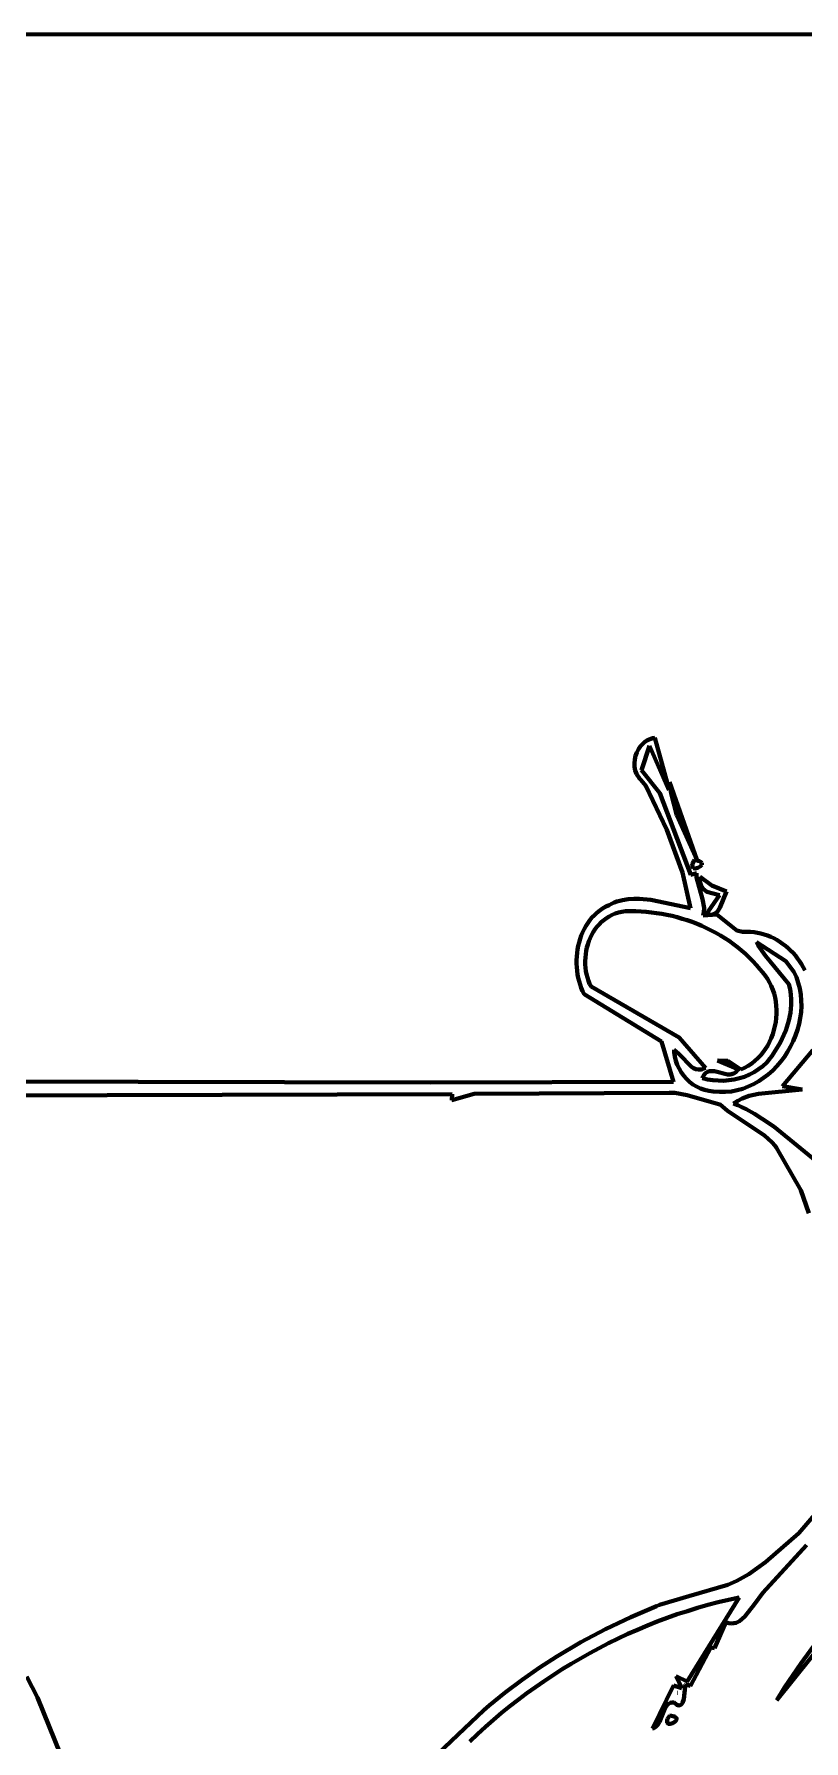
# Model space of a CAD drawing. Header units: millimetres. Extents: x 0 to 11.1, y 0 to 17.3.
# Drawn here: x 6.417 to 8.117, y 13.524 to 17.292 of the extents above; entities that cross this region are included whole.
import ezdxf

# ---------------------------------------------------------------- set-up
doc = ezdxf.new("R2010")
doc.units = ezdxf.units.MM
doc.layers.add('color#010101ff', color=7, linetype='CONTINUOUS', lineweight=100)
doc.layers.add('color#ffffffff', color=7, linetype='CONTINUOUS', lineweight=100)

msp = doc.modelspace()

# ---------------------------------------------------------------- linework, layer by layer
at = {"layer": 'color#010101ff'}
for p, q in [((7.7478, 15.7061), (7.7515, 15.7134)), ((7.7515, 15.7134), (7.7562, 15.72)), ((7.7562, 15.72), (7.7617, 15.726)), ((7.7758, 15.7209), (7.7583, 15.6667)), ((7.7617, 15.726), (7.7647, 15.7286)), ((7.7647, 15.7286), (7.768, 15.731)), ((7.768, 15.731), (7.7715, 15.733)), ((7.7715, 15.733), (7.7751, 15.7348)), ((7.7751, 15.7348), (7.779, 15.7363)), ((7.8187, 15.6225), (7.7758, 15.7209)), ((7.779, 15.7363), (7.783, 15.7375)), ((7.783, 15.7375), (7.7872, 15.7383)), ((7.7872, 15.7383), (7.8185, 15.6267)), ((7.7425, 15.6823), (7.7432, 15.6904)), ((7.7429, 15.6742), (7.7425, 15.6823)), ((7.7445, 15.6664), (7.7429, 15.6742)), ((7.7432, 15.6904), (7.745, 15.6984)), ((7.745, 15.6984), (7.7478, 15.7061)), ((7.7457, 15.6626), (7.7445, 15.6664)), ((7.7472, 15.6589), (7.7457, 15.6626)), ((7.7491, 15.6553), (7.7472, 15.6589)), ((7.7512, 15.652), (7.7491, 15.6553)), ((7.7537, 15.6488), (7.7512, 15.652)), ((7.7565, 15.6457), (7.7537, 15.6488)), ((7.7678, 15.6325), (7.7565, 15.6457)), ((7.7583, 15.6667), (7.7988, 15.616)), ((7.8203, 15.6407), (7.88, 15.4693)), ((7.8236, 15.6158), (7.8203, 15.6407)), ((7.8143, 15.5353), (7.7678, 15.6325)), ((7.7988, 15.616), (7.8667, 15.4358)), ((7.8185, 15.6267), (7.8187, 15.6225)), ((7.8359, 15.5669), (7.8236, 15.6158)), ((7.88, 15.4693), (7.8359, 15.5669)), ((7.8484, 15.4412), (7.8143, 15.5353)), ((7.87, 15.4566), (7.8706, 15.459)), ((7.87, 15.4546), (7.87, 15.4566)), ((7.8704, 15.4531), (7.87, 15.4546)), ((7.8712, 15.4519), (7.8704, 15.4531)), ((7.8706, 15.459), (7.8716, 15.4618)), ((7.8722, 15.451), (7.8712, 15.4519)), ((7.8716, 15.4618), (7.8732, 15.4651)), ((7.8736, 15.4504), (7.8722, 15.451)), ((7.8732, 15.4651), (7.8755, 15.4688)), ((7.8752, 15.4502), (7.8736, 15.4504)), ((7.8769, 15.4502), (7.8752, 15.4502)), ((7.8755, 15.4688), (7.8799, 15.468)), ((7.8825, 15.4515), (7.8769, 15.4502)), ((7.8799, 15.468), (7.8835, 15.4671)), ((7.8877, 15.4544), (7.8825, 15.4515)), ((7.8835, 15.4671), (7.8863, 15.4661)), ((7.8863, 15.4661), (7.8885, 15.4649)), ((7.8902, 15.4569), (7.8877, 15.4544)), ((7.8885, 15.4649), (7.8901, 15.4637)), ((7.8901, 15.4637), (7.891, 15.4624)), ((7.891, 15.4583), (7.8902, 15.4569)), ((7.891, 15.4624), (7.8915, 15.461)), ((7.8914, 15.4596), (7.891, 15.4583)), ((7.8915, 15.461), (7.8914, 15.4596)), ((7.8666, 15.362), (7.8484, 15.4412)), ((7.8667, 15.4358), (7.8792, 15.4399)), ((7.8792, 15.4399), (7.8792, 15.4298)), ((7.8792, 15.4298), (7.8928, 15.3824)), ((7.8871, 15.4256), (7.8875, 15.4313)), ((7.8877, 15.418), (7.8871, 15.4256)), ((7.8875, 15.4313), (7.9136, 15.4125)), ((7.8897, 15.4116), (7.8877, 15.418)), ((7.8941, 15.4047), (7.8897, 15.4116)), ((7.9136, 15.4125), (7.9459, 15.3991)), ((7.6864, 15.3693), (7.6922, 15.3722)), ((7.6922, 15.3722), (7.6981, 15.3748)), ((7.6981, 15.3748), (7.704, 15.377)), ((7.704, 15.377), (7.7101, 15.3788)), ((7.7101, 15.3788), (7.7161, 15.3803)), ((7.7161, 15.3803), (7.7284, 15.3823)), ((7.7284, 15.3823), (7.7409, 15.3833)), ((7.7409, 15.3833), (7.7535, 15.3832)), ((7.7535, 15.3832), (7.7789, 15.3806)), ((7.7789, 15.3806), (7.8666, 15.362)), ((7.8928, 15.3824), (7.8962, 15.3632)), ((7.9023, 15.3984), (7.8941, 15.4047)), ((7.9004, 15.348), (7.93, 15.3913)), ((7.93, 15.3913), (7.9023, 15.3984)), ((7.9459, 15.3991), (7.9314, 15.3628)), ((7.6394, 15.3294), (7.6439, 15.3356)), ((7.6439, 15.3356), (7.6488, 15.3415)), ((7.6488, 15.3415), (7.6541, 15.3471)), ((7.6541, 15.3471), (7.6598, 15.3524)), ((7.6598, 15.3524), (7.6658, 15.3572)), ((7.6658, 15.3572), (7.6723, 15.3617)), ((7.6748, 15.3362), (7.6694, 15.3315)), ((7.6723, 15.3617), (7.6791, 15.3657)), ((7.6806, 15.3405), (7.6748, 15.3362)), ((7.6791, 15.3657), (7.6864, 15.3693)), ((7.6868, 15.3443), (7.6806, 15.3405)), ((7.6933, 15.3476), (7.6868, 15.3443)), ((7.7002, 15.3504), (7.6933, 15.3476)), ((7.7074, 15.3527), (7.7002, 15.3504)), ((7.715, 15.3544), (7.7074, 15.3527)), ((7.723, 15.3554), (7.715, 15.3544)), ((7.7343, 15.3556), (7.723, 15.3554)), ((7.7458, 15.3555), (7.7343, 15.3556)), ((7.7572, 15.355), (7.7458, 15.3555)), ((7.7687, 15.3542), (7.7572, 15.355)), ((7.7801, 15.353), (7.7687, 15.3542)), ((7.7915, 15.3515), (7.7801, 15.353)), ((7.8029, 15.3497), (7.7915, 15.3515)), ((7.8143, 15.3475), (7.8029, 15.3497)), ((7.8256, 15.3451), (7.8143, 15.3475)), ((7.8368, 15.3423), (7.8256, 15.3451)), ((7.8479, 15.3391), (7.8368, 15.3423)), ((7.859, 15.3357), (7.8479, 15.3391)), ((7.8699, 15.3319), (7.859, 15.3357)), ((7.8957, 15.3533), (7.8942, 15.3465)), ((7.8942, 15.3465), (7.9246, 15.3481)), ((7.8962, 15.3632), (7.8957, 15.3533)), ((7.9039, 15.3475), (7.9004, 15.348)), ((7.9072, 15.3474), (7.9039, 15.3475)), ((7.9102, 15.3475), (7.9072, 15.3474)), ((7.9131, 15.3479), (7.9102, 15.3475)), ((7.9181, 15.3494), (7.9131, 15.3479)), ((7.9223, 15.3517), (7.9181, 15.3494)), ((7.9259, 15.3548), (7.9223, 15.3517)), ((7.9246, 15.3481), (7.9689, 15.3128)), ((7.9314, 15.3628), (7.9259, 15.3548)), ((7.6225, 15.2944), (7.6251, 15.3018)), ((7.6251, 15.3018), (7.6281, 15.309)), ((7.6281, 15.309), (7.6315, 15.316)), ((7.6315, 15.316), (7.6353, 15.3228)), ((7.6353, 15.3228), (7.6394, 15.3294)), ((7.6447, 15.2961), (7.642, 15.2893)), ((7.6479, 15.3027), (7.6447, 15.2961)), ((7.6514, 15.3091), (7.6479, 15.3027)), ((7.6553, 15.3152), (7.6514, 15.3091)), ((7.6596, 15.321), (7.6553, 15.3152)), ((7.6643, 15.3264), (7.6596, 15.321)), ((7.6694, 15.3315), (7.6643, 15.3264)), ((7.8807, 15.3277), (7.8699, 15.3319)), ((7.8914, 15.3233), (7.8807, 15.3277)), ((7.9019, 15.3185), (7.8914, 15.3233)), ((7.9123, 15.3134), (7.9019, 15.3185)), ((7.9224, 15.308), (7.9123, 15.3134)), ((7.9324, 15.3023), (7.9224, 15.308)), ((7.9422, 15.2962), (7.9324, 15.3023)), ((7.9518, 15.2899), (7.9422, 15.2962)), ((7.9689, 15.3128), (7.9809, 15.3101)), ((7.9809, 15.3101), (7.9835, 15.3099)), ((7.9835, 15.3099), (7.9914, 15.3102)), ((7.9914, 15.3102), (7.9991, 15.31)), ((7.9991, 15.31), (8.0068, 15.3094)), ((8.0068, 15.3094), (8.0144, 15.3082)), ((8.0144, 15.3082), (8.0218, 15.3066)), ((8.0218, 15.3066), (8.0291, 15.3045)), ((8.0291, 15.3045), (8.0363, 15.302)), ((8.0363, 15.302), (8.0434, 15.2992)), ((8.0434, 15.2992), (8.0502, 15.2959)), ((8.0502, 15.2959), (8.0569, 15.2922)), ((7.6151, 15.2556), (7.6158, 15.2635)), ((7.6158, 15.2635), (7.6169, 15.2714)), ((7.6169, 15.2714), (7.6184, 15.2792)), ((7.6184, 15.2792), (7.6203, 15.2869)), ((7.6203, 15.2869), (7.6225, 15.2944)), ((7.635, 15.2606), (7.6343, 15.2532)), ((7.6361, 15.2679), (7.635, 15.2606)), ((7.6377, 15.2752), (7.6361, 15.2679)), ((7.6396, 15.2823), (7.6377, 15.2752)), ((7.642, 15.2893), (7.6396, 15.2823)), ((7.9612, 15.2832), (7.9518, 15.2899)), ((7.9703, 15.2762), (7.9612, 15.2832)), ((7.9792, 15.2688), (7.9703, 15.2762)), ((7.9878, 15.2612), (7.9792, 15.2688)), ((7.9961, 15.2532), (7.9878, 15.2612)), ((8.0765, 15.2452), (8.0119, 15.2873)), ((8.0119, 15.2873), (8.0156, 15.28)), ((8.0156, 15.28), (8.0318, 15.257)), ((8.0569, 15.2922), (8.0635, 15.2882)), ((8.0635, 15.2882), (8.0698, 15.2839)), ((8.0698, 15.2839), (8.0758, 15.2792)), ((8.0758, 15.2792), (8.0817, 15.2742)), ((8.0817, 15.2742), (8.0873, 15.269)), ((8.0873, 15.269), (8.0927, 15.2634)), ((8.0927, 15.2634), (8.0978, 15.2576)), ((7.6147, 15.2477), (7.6151, 15.2556)), ((7.6147, 15.2398), (7.6147, 15.2477)), ((7.6151, 15.2319), (7.6147, 15.2398)), ((7.6159, 15.224), (7.6151, 15.2319)), ((7.617, 15.2162), (7.6159, 15.224)), ((7.6343, 15.2532), (7.6339, 15.2457)), ((7.6339, 15.2457), (7.634, 15.2383)), ((7.634, 15.2383), (7.6346, 15.2309)), ((7.6346, 15.2309), (7.6355, 15.2236)), ((7.6355, 15.2236), (7.6369, 15.2164)), ((8.0041, 15.245), (7.9961, 15.2532)), ((8.0118, 15.2364), (8.0041, 15.245)), ((8.0192, 15.2275), (8.0118, 15.2364)), ((8.0255, 15.2208), (8.0192, 15.2275)), ((8.0312, 15.2138), (8.0255, 15.2208)), ((8.0318, 15.257), (8.0833, 15.1948)), ((8.0946, 15.2219), (8.0765, 15.2452)), ((8.1, 15.2098), (8.0946, 15.2219)), ((8.0978, 15.2576), (8.1026, 15.2516)), ((8.1026, 15.2516), (8.1071, 15.2453)), ((8.1071, 15.2453), (8.1113, 15.2388)), ((8.1113, 15.2388), (8.1152, 15.2322)), ((8.1152, 15.2322), (8.1188, 15.2253)), ((7.6184, 15.2085), (7.617, 15.2162)), ((7.6203, 15.201), (7.6184, 15.2085)), ((7.6225, 15.1936), (7.6203, 15.201)), ((7.6251, 15.1864), (7.6225, 15.1936)), ((7.628, 15.1794), (7.6251, 15.1864)), ((7.6369, 15.2164), (7.6387, 15.2093)), ((7.6387, 15.2093), (7.6409, 15.2023)), ((7.6409, 15.2023), (7.6436, 15.1956)), ((7.6436, 15.1956), (7.6467, 15.1891)), ((7.6467, 15.1891), (7.841, 15.0768)), ((8.0362, 15.2064), (8.0312, 15.2138)), ((8.0407, 15.1986), (8.0362, 15.2064)), ((8.0446, 15.1906), (8.0407, 15.1986)), ((8.0479, 15.1822), (8.0446, 15.1906)), ((8.0833, 15.1948), (8.0862, 15.1834)), ((8.0862, 15.1834), (8.088, 15.172)), ((8.1043, 15.1974), (8.1, 15.2098)), ((8.1076, 15.1847), (8.1043, 15.1974)), ((8.1097, 15.1718), (8.1076, 15.1847)), ((7.6313, 15.1726), (7.628, 15.1794)), ((7.8024, 15.0678), (7.6313, 15.1726)), ((8.0507, 15.1737), (8.0479, 15.1822)), ((8.0529, 15.1649), (8.0507, 15.1737)), ((8.0545, 15.156), (8.0529, 15.1649)), ((8.0555, 15.147), (8.0545, 15.156)), ((8.0561, 15.138), (8.0555, 15.147)), ((8.0888, 15.1489), (8.0871, 15.1316)), ((8.088, 15.172), (8.0888, 15.1604)), ((8.0888, 15.1604), (8.0888, 15.1489)), ((8.1109, 15.1589), (8.1097, 15.1718)), ((8.1103, 15.1327), (8.1111, 15.1458)), ((8.1111, 15.1458), (8.1109, 15.1589)), ((8.0527, 15.1017), (8.0544, 15.1107)), ((8.0544, 15.1107), (8.0555, 15.1198)), ((8.0555, 15.1198), (8.056, 15.1289)), ((8.056, 15.1289), (8.0561, 15.138)), ((8.0836, 15.1144), (8.0765, 15.092)), ((8.0871, 15.1316), (8.0836, 15.1144)), ((8.106, 15.1067), (8.1086, 15.1197)), ((8.1086, 15.1197), (8.1103, 15.1327)), ((7.841, 15.0768), (7.8993, 15.0096)), ((8.041, 15.0674), (8.0447, 15.0757)), ((8.0447, 15.0757), (8.0479, 15.0842)), ((8.0479, 15.0842), (8.0506, 15.0929)), ((8.0506, 15.0929), (8.0527, 15.1017)), ((8.0765, 15.092), (8.0643, 15.0653)), ((8.0931, 15.0691), (8.0982, 15.0814)), ((8.0982, 15.0814), (8.1025, 15.094)), ((8.1025, 15.094), (8.106, 15.1067)), ((7.8286, 14.9793), (7.8024, 15.0678)), ((7.841, 15.0401), (7.83, 15.0494)), ((7.83, 15.0494), (7.8304, 15.0445)), ((7.8304, 15.0445), (7.8317, 15.0349)), ((7.8317, 15.0349), (7.834, 15.0256)), ((7.8684, 15.0118), (7.841, 15.0401)), ((8.0151, 15.0311), (8.0213, 15.0376)), ((8.0213, 15.0376), (8.027, 15.0445)), ((8.027, 15.0445), (8.0321, 15.0518)), ((8.0321, 15.0518), (8.0368, 15.0595)), ((8.0368, 15.0595), (8.041, 15.0674)), ((8.0458, 15.0359), (8.0422, 15.0311)), ((8.0643, 15.0653), (8.0458, 15.0359)), ((8.0655, 15.0238), (8.0735, 15.0344)), ((8.1361, 15.0486), (8.0695, 14.9692)), ((8.0735, 15.0344), (8.0807, 15.0455)), ((8.0807, 15.0455), (8.0873, 15.0571)), ((8.0873, 15.0571), (8.0931, 15.0691)), ((7.834, 15.0256), (7.8371, 15.0167)), ((7.8371, 15.0167), (7.8411, 15.0081)), ((7.8411, 15.0081), (7.8458, 15)), ((7.8458, 15), (7.8513, 14.9924)), ((7.8732, 15.009), (7.8684, 15.0118)), ((7.8783, 15.0071), (7.8732, 15.009)), ((7.8837, 15.0062), (7.8783, 15.0071)), ((7.8866, 15.0062), (7.8837, 15.0062)), ((7.8896, 15.0065), (7.8866, 15.0062)), ((7.8927, 15.0072), (7.8896, 15.0065)), ((7.8959, 15.0082), (7.8927, 15.0072)), ((7.8943, 14.9911), (7.8962, 14.9943)), ((7.8993, 15.0096), (7.8959, 15.0082)), ((7.8962, 14.9943), (7.8983, 14.9969)), ((7.8983, 14.9969), (7.9005, 14.999)), ((7.9005, 14.999), (7.9028, 15.0005)), ((7.9028, 15.0005), (7.9053, 15.0017)), ((7.9053, 15.0017), (7.908, 15.0024)), ((7.908, 15.0024), (7.9107, 15.0028)), ((7.9107, 15.0028), (7.9136, 15.0028)), ((7.9136, 15.0028), (7.9195, 15.0022)), ((7.9195, 15.0022), (7.9477, 14.9955)), ((7.9714, 15.0069), (7.9262, 15.0261)), ((7.9262, 15.0261), (7.9487, 15.0254)), ((7.9477, 14.9955), (7.9536, 14.9953)), ((7.9487, 15.0254), (7.9774, 15.0064)), ((7.9536, 14.9953), (7.9565, 14.9957)), ((7.9565, 14.9957), (7.9593, 14.9964)), ((7.9593, 14.9964), (7.962, 14.9975)), ((7.962, 14.9975), (7.9645, 14.9991)), ((7.9645, 14.9991), (7.967, 15.0011)), ((7.967, 15.0011), (7.9692, 15.0037)), ((7.9692, 15.0037), (7.9714, 15.0069)), ((7.9774, 15.0064), (7.9859, 15.0102)), ((7.9965, 14.9949), (7.9856, 14.9904)), ((7.9859, 15.0102), (7.9939, 15.0146)), ((7.9939, 15.0146), (8.0014, 15.0196)), ((8.0069, 15.0003), (7.9965, 14.9949)), ((8.0014, 15.0196), (8.0085, 15.0251)), ((8.0168, 15.0066), (8.0069, 15.0003)), ((8.0085, 15.0251), (8.0151, 15.0311)), ((8.026, 15.0139), (8.0168, 15.0066)), ((8.0345, 15.022), (8.026, 15.0139)), ((8.0277, 14.9875), (8.038, 14.9955)), ((8.0422, 15.0311), (8.0345, 15.022)), ((8.038, 14.9955), (8.0478, 15.0043)), ((8.0478, 15.0043), (8.0569, 15.0137)), ((8.0569, 15.0137), (8.0655, 15.0238)), ((5.5948, 14.9816), (7.2925, 14.9774)), ((7.2925, 14.9774), (7.8286, 14.9793)), ((7.8513, 14.9924), (7.8575, 14.9853)), ((7.8575, 14.9853), (7.8643, 14.979)), ((7.8643, 14.979), (7.8717, 14.9733)), ((7.8717, 14.9733), (7.8797, 14.9684)), ((7.8797, 14.9684), (7.8882, 14.9644)), ((7.8882, 14.9644), (7.8972, 14.9612)), ((7.8926, 14.9873), (7.8943, 14.9911)), ((7.9041, 14.9845), (7.8926, 14.9873)), ((7.8972, 14.9612), (7.9066, 14.9591)), ((7.9157, 14.9826), (7.9041, 14.9845)), ((7.9066, 14.9591), (7.9163, 14.9579)), ((7.9275, 14.9816), (7.9157, 14.9826)), ((7.9163, 14.9579), (7.93, 14.9567)), ((7.9393, 14.9815), (7.9275, 14.9816)), ((7.93, 14.9567), (7.9434, 14.9568)), ((7.9512, 14.9824), (7.9393, 14.9815)), ((7.9434, 14.9568), (7.9566, 14.958)), ((7.9629, 14.9841), (7.9512, 14.9824)), ((7.9566, 14.958), (7.9694, 14.9604)), ((7.9744, 14.9868), (7.9629, 14.9841)), ((7.9694, 14.9604), (7.9819, 14.9639)), ((7.9856, 14.9904), (7.9744, 14.9868)), ((7.9819, 14.9639), (7.994, 14.9684)), ((7.994, 14.9684), (8.0057, 14.9738)), ((8.0057, 14.9738), (8.0169, 14.9802)), ((8.1126, 14.9619), (8.0162, 14.9527)), ((8.0169, 14.9802), (8.0277, 14.9875)), ((8.0695, 14.9692), (8.1126, 14.9619)), ((7.3398, 14.9521), (5.229, 14.9459)), ((7.3889, 14.9528), (7.3392, 14.9388)), ((7.3392, 14.9388), (7.3398, 14.9521)), ((7.8193, 14.9548), (7.3889, 14.9528)), ((7.8314, 14.9549), (7.8193, 14.9548)), ((7.8587, 14.9499), (7.8314, 14.9549)), ((7.9279, 14.9296), (7.8587, 14.9499)), ((7.9319, 14.9292), (7.9279, 14.9296)), ((7.9483, 14.915), (7.9319, 14.9292)), ((7.9706, 14.9374), (7.9609, 14.9315)), ((7.9609, 14.9315), (7.9706, 14.9275)), ((7.9804, 14.9423), (7.9706, 14.9374)), ((7.9706, 14.9275), (7.98, 14.9231)), ((7.98, 14.9231), (7.9893, 14.9185)), ((7.9955, 14.9478), (7.9804, 14.9423)), ((8.0162, 14.9527), (7.9955, 14.9478)), ((8.0295, 14.8606), (7.9483, 14.915)), ((7.9893, 14.9185), (8.0074, 14.9086)), ((8.0074, 14.9086), (8.0249, 14.8977)), ((8.0249, 14.8977), (8.0503, 14.8801)), ((8.0456, 14.8461), (8.0295, 14.8606)), ((8.0529, 14.8379), (8.0456, 14.8461)), ((8.0503, 14.8801), (8.1713, 14.7821)), ((8.0563, 14.8335), (8.0529, 14.8379)), ((8.1101, 14.7402), (8.0563, 14.8335)), ((8.1277, 14.6893), (8.1101, 14.7402)), ((8.1053, 13.9826), (8.154, 14.0397)), ((8.0318, 13.9184), (8.1053, 13.9826)), ((8.1224, 13.9564), (8.026, 13.8508)), ((7.9949, 13.8925), (8.0318, 13.9184)), ((7.8625, 13.8436), (7.9484, 13.8687)), ((7.9484, 13.8687), (7.9689, 13.8776)), ((7.9689, 13.8776), (7.9821, 13.8846)), ((7.9821, 13.8846), (7.9949, 13.8925)), ((7.7981, 13.8244), (7.8625, 13.8436)), ((7.8588, 13.6555), (7.9734, 13.8409)), ((7.9274, 13.8303), (7.9047, 13.8243)), ((7.9503, 13.8358), (7.9274, 13.8303)), ((7.9734, 13.8409), (7.9503, 13.8358)), ((8.026, 13.8508), (8.0076, 13.8262)), ((8.2379, 13.8403), (8.0571, 13.6141)), ((8.1104, 13.6957), (8.2061, 13.8271)), ((7.6787, 13.771), (7.7344, 13.7975)), ((7.7344, 13.7975), (7.7912, 13.8217)), ((7.7912, 13.8217), (7.7981, 13.8244)), ((7.815, 13.7958), (7.7929, 13.7875)), ((7.8372, 13.8036), (7.815, 13.7958)), ((7.8595, 13.8109), (7.8372, 13.8036)), ((7.882, 13.8178), (7.8595, 13.8109)), ((7.9047, 13.8243), (7.882, 13.8178)), ((7.9865, 13.799), (7.9744, 13.7883)), ((8.0076, 13.8262), (7.9865, 13.799)), ((7.6242, 13.7421), (7.6787, 13.771)), ((7.7278, 13.7602), (7.7065, 13.7503)), ((7.7494, 13.7697), (7.7278, 13.7602)), ((7.7711, 13.7788), (7.7494, 13.7697)), ((7.7929, 13.7875), (7.7711, 13.7788)), ((7.9445, 13.7862), (7.9193, 13.7289)), ((7.9478, 13.7851), (7.9445, 13.7862)), ((7.9509, 13.7843), (7.9478, 13.7851)), ((7.9568, 13.7835), (7.9509, 13.7843)), ((7.9623, 13.7838), (7.9568, 13.7835)), ((7.9674, 13.785), (7.9623, 13.7838)), ((7.9744, 13.7883), (7.9674, 13.785)), ((7.5711, 13.7108), (7.6242, 13.7421)), ((7.6437, 13.718), (7.6231, 13.7064)), ((7.6644, 13.7291), (7.6437, 13.718)), ((7.6853, 13.7399), (7.6644, 13.7291)), ((7.7065, 13.7503), (7.6853, 13.7399)), ((7.9114, 13.7301), (7.866, 13.6459)), ((7.9193, 13.7289), (7.9114, 13.7301)), ((7.4943, 13.6592), (7.5322, 13.6857)), ((7.5322, 13.6857), (7.5711, 13.7108)), ((7.5828, 13.6822), (7.5629, 13.6695)), ((7.6028, 13.6945), (7.5828, 13.6822)), ((7.6231, 13.7064), (7.6028, 13.6945)), ((8.0736, 13.6421), (8.1104, 13.6957)), ((6.4013, 13.6658), (6.4248, 13.6197)), ((7.4574, 13.6313), (7.4943, 13.6592)), ((7.524, 13.643), (7.5049, 13.6292)), ((7.5433, 13.6564), (7.524, 13.643)), ((7.5629, 13.6695), (7.5433, 13.6564)), ((7.7822, 13.5516), (7.8287, 13.6464)), ((7.8287, 13.6464), (7.847, 13.6408)), ((7.847, 13.6408), (7.8346, 13.6669)), ((7.8346, 13.6669), (7.8588, 13.6555)), ((7.8545, 13.6441), (7.8514, 13.6164)), ((7.8556, 13.6486), (7.8545, 13.6441)), ((7.856, 13.6496), (7.8556, 13.6486)), ((7.866, 13.6459), (7.856, 13.6496)), ((8.0571, 13.6141), (8.0736, 13.6421)), ((6.4248, 13.6197), (6.5223, 13.3797)), ((7.4099, 13.5919), (7.4216, 13.602)), ((7.4216, 13.602), (7.4574, 13.6313)), ((7.4675, 13.6006), (7.4492, 13.5858)), ((7.486, 13.6151), (7.4675, 13.6006)), ((7.5049, 13.6292), (7.486, 13.6151)), ((7.814, 13.6024), (7.8099, 13.5959)), ((7.8175, 13.6057), (7.814, 13.6024)), ((7.8195, 13.6069), (7.8175, 13.6057)), ((7.8218, 13.6079), (7.8195, 13.6069)), ((7.8242, 13.6086), (7.8218, 13.6079)), ((7.8269, 13.609), (7.8242, 13.6086)), ((7.8299, 13.609), (7.8269, 13.609)), ((7.8364, 13.6039), (7.8299, 13.609)), ((7.8384, 13.6031), (7.8364, 13.6039)), ((7.8367, 13.6306), (7.8374, 13.6302)), ((7.8374, 13.6302), (7.8367, 13.6306)), ((7.8403, 13.6027), (7.8384, 13.6031)), ((7.8419, 13.6026), (7.8403, 13.6027)), ((7.8435, 13.6029), (7.8419, 13.6026)), ((7.8448, 13.6035), (7.8435, 13.6029)), ((7.8471, 13.6055), (7.8448, 13.6035)), ((7.8489, 13.6084), (7.8471, 13.6055)), ((7.8514, 13.6164), (7.8489, 13.6084)), ((7.2805, 13.4694), (7.4099, 13.5919)), ((7.4312, 13.5706), (7.4134, 13.5551)), ((7.4492, 13.5858), (7.4312, 13.5706)), ((7.7982, 13.5662), (7.7936, 13.5592)), ((7.8099, 13.5959), (7.7982, 13.5662)), ((7.8145, 13.5675), (7.8149, 13.5698)), ((7.8145, 13.5655), (7.8145, 13.5675)), ((7.815, 13.564), (7.8145, 13.5655)), ((7.8149, 13.5698), (7.8159, 13.5727)), ((7.8158, 13.5629), (7.815, 13.564)), ((7.8169, 13.5622), (7.8158, 13.5629)), ((7.8159, 13.5727), (7.8174, 13.576)), ((7.8174, 13.576), (7.8196, 13.5799)), ((7.8196, 13.5799), (7.824, 13.5795)), ((7.8271, 13.5636), (7.8216, 13.5617)), ((7.824, 13.5795), (7.8276, 13.579)), ((7.8322, 13.5669), (7.8271, 13.5636)), ((7.8276, 13.579), (7.8305, 13.5782)), ((7.8305, 13.5782), (7.8327, 13.5772)), ((7.8347, 13.5695), (7.8322, 13.5669)), ((7.8327, 13.5772), (7.8343, 13.5761)), ((7.8343, 13.5761), (7.8353, 13.5749)), ((7.8355, 13.5709), (7.8347, 13.5695)), ((7.8353, 13.5749), (7.8358, 13.5737)), ((7.8359, 13.5723), (7.8355, 13.5709)), ((7.8358, 13.5737), (7.8359, 13.5723)), ((7.396, 13.5393), (7.3789, 13.5232)), ((7.4134, 13.5551), (7.396, 13.5393)), ((7.785, 13.5526), (7.7822, 13.5516)), ((7.7874, 13.5539), (7.785, 13.5526)), ((7.7897, 13.5554), (7.7874, 13.5539)), ((7.7936, 13.5592), (7.7897, 13.5554)), ((7.8182, 13.5617), (7.8169, 13.5622)), ((7.8198, 13.5616), (7.8182, 13.5617)), ((7.8216, 13.5617), (7.8198, 13.5616))]:
    msp.add_line(p, q, dxfattribs=at)
at = {"layer": 'color#ffffffff'}
for p, q in [((0, 17.2917), (11.1111, 17.2917)), ((7.7515, 15.7134), (7.7478, 15.7061)), ((7.7562, 15.72), (7.7515, 15.7134)), ((7.7617, 15.726), (7.7562, 15.72)), ((7.7583, 15.6667), (7.7758, 15.7209)), ((7.7647, 15.7286), (7.7617, 15.726)), ((7.768, 15.731), (7.7647, 15.7286)), ((7.7715, 15.733), (7.768, 15.731)), ((7.7751, 15.7348), (7.7715, 15.733)), ((7.779, 15.7363), (7.7751, 15.7348)), ((7.7758, 15.7209), (7.8187, 15.6225)), ((7.783, 15.7375), (7.779, 15.7363)), ((7.7872, 15.7383), (7.783, 15.7375)), ((7.8185, 15.6267), (7.7872, 15.7383)), ((7.7432, 15.6904), (7.7425, 15.6823)), ((7.7425, 15.6823), (7.7429, 15.6742)), ((7.7429, 15.6742), (7.7445, 15.6664)), ((7.745, 15.6984), (7.7432, 15.6904)), ((7.7478, 15.7061), (7.745, 15.6984)), ((7.7445, 15.6664), (7.7457, 15.6626)), ((7.7457, 15.6626), (7.7472, 15.6589)), ((7.7472, 15.6589), (7.7491, 15.6553)), ((7.7491, 15.6553), (7.7512, 15.652)), ((7.7512, 15.652), (7.7537, 15.6488)), ((7.7537, 15.6488), (7.7565, 15.6457)), ((7.7565, 15.6457), (7.7678, 15.6325)), ((7.7988, 15.616), (7.7583, 15.6667)), ((7.8203, 15.6407), (7.8236, 15.6158)), ((7.88, 15.4693), (7.8203, 15.6407)), ((7.7678, 15.6325), (7.8143, 15.5353)), ((7.8667, 15.4358), (7.7988, 15.616)), ((7.8187, 15.6225), (7.8185, 15.6267)), ((7.8236, 15.6158), (7.8359, 15.5669)), ((7.8359, 15.5669), (7.88, 15.4693)), ((7.8143, 15.5353), (7.8484, 15.4412)), ((7.8706, 15.459), (7.87, 15.4566)), ((7.87, 15.4566), (7.87, 15.4546)), ((7.87, 15.4546), (7.8704, 15.4531)), ((7.8704, 15.4531), (7.8712, 15.4519)), ((7.8716, 15.4618), (7.8706, 15.459)), ((7.8712, 15.4519), (7.8722, 15.451)), ((7.8732, 15.4651), (7.8716, 15.4618)), ((7.8722, 15.451), (7.8736, 15.4504)), ((7.8755, 15.4688), (7.8732, 15.4651)), ((7.8736, 15.4504), (7.8752, 15.4502)), ((7.8752, 15.4502), (7.8769, 15.4502)), ((7.8799, 15.468), (7.8755, 15.4688)), ((7.8769, 15.4502), (7.8825, 15.4515)), ((7.8835, 15.4671), (7.8799, 15.468)), ((7.8825, 15.4515), (7.8877, 15.4544)), ((7.8863, 15.4661), (7.8835, 15.4671)), ((7.8885, 15.4649), (7.8863, 15.4661)), ((7.8877, 15.4544), (7.8902, 15.4569)), ((7.8901, 15.4637), (7.8885, 15.4649)), ((7.891, 15.4624), (7.8901, 15.4637)), ((7.8902, 15.4569), (7.891, 15.4583)), ((7.8915, 15.461), (7.891, 15.4624)), ((7.891, 15.4583), (7.8914, 15.4596)), ((7.8914, 15.4596), (7.8915, 15.461)), ((7.8484, 15.4412), (7.8666, 15.362)), ((7.8792, 15.4399), (7.8667, 15.4358)), ((7.8792, 15.4298), (7.8792, 15.4399)), ((7.8928, 15.3824), (7.8792, 15.4298)), ((7.8875, 15.4313), (7.8871, 15.4256)), ((7.8871, 15.4256), (7.8877, 15.418)), ((7.9136, 15.4125), (7.8875, 15.4313)), ((7.8877, 15.418), (7.8897, 15.4116)), ((7.8897, 15.4116), (7.8941, 15.4047)), ((7.9459, 15.3991), (7.9136, 15.4125)), ((7.6922, 15.3722), (7.6864, 15.3693)), ((7.6981, 15.3748), (7.6922, 15.3722)), ((7.704, 15.377), (7.6981, 15.3748)), ((7.7101, 15.3788), (7.704, 15.377)), ((7.7161, 15.3803), (7.7101, 15.3788)), ((7.7284, 15.3823), (7.7161, 15.3803)), ((7.7409, 15.3833), (7.7284, 15.3823)), ((7.7535, 15.3832), (7.7409, 15.3833)), ((7.7789, 15.3806), (7.7535, 15.3832)), ((7.8666, 15.362), (7.7789, 15.3806)), ((7.8962, 15.3632), (7.8928, 15.3824)), ((7.8941, 15.4047), (7.9023, 15.3984)), ((7.93, 15.3913), (7.9004, 15.348)), ((7.9023, 15.3984), (7.93, 15.3913)), ((7.9314, 15.3628), (7.9459, 15.3991)), ((7.6439, 15.3356), (7.6394, 15.3294)), ((7.6488, 15.3415), (7.6439, 15.3356)), ((7.6541, 15.3471), (7.6488, 15.3415)), ((7.6598, 15.3524), (7.6541, 15.3471)), ((7.6658, 15.3572), (7.6598, 15.3524)), ((7.6723, 15.3617), (7.6658, 15.3572)), ((7.6694, 15.3315), (7.6748, 15.3362)), ((7.6791, 15.3657), (7.6723, 15.3617)), ((7.6748, 15.3362), (7.6806, 15.3405)), ((7.6864, 15.3693), (7.6791, 15.3657)), ((7.6806, 15.3405), (7.6868, 15.3443)), ((7.6868, 15.3443), (7.6933, 15.3476)), ((7.6933, 15.3476), (7.7002, 15.3504)), ((7.7002, 15.3504), (7.7074, 15.3527)), ((7.7074, 15.3527), (7.715, 15.3544)), ((7.715, 15.3544), (7.723, 15.3554)), ((7.723, 15.3554), (7.7343, 15.3556)), ((7.7343, 15.3556), (7.7458, 15.3555)), ((7.7458, 15.3555), (7.7572, 15.355)), ((7.7572, 15.355), (7.7687, 15.3542)), ((7.7687, 15.3542), (7.7801, 15.353)), ((7.7801, 15.353), (7.7915, 15.3515)), ((7.7915, 15.3515), (7.8029, 15.3497)), ((7.8029, 15.3497), (7.8143, 15.3475)), ((7.8143, 15.3475), (7.8256, 15.3451)), ((7.8256, 15.3451), (7.8368, 15.3423)), ((7.8368, 15.3423), (7.8479, 15.3391)), ((7.8479, 15.3391), (7.859, 15.3357)), ((7.859, 15.3357), (7.8699, 15.3319)), ((7.8942, 15.3465), (7.8957, 15.3533)), ((7.9246, 15.3481), (7.8942, 15.3465)), ((7.8957, 15.3533), (7.8962, 15.3632)), ((7.9004, 15.348), (7.9039, 15.3475)), ((7.9039, 15.3475), (7.9072, 15.3474)), ((7.9072, 15.3474), (7.9102, 15.3475)), ((7.9102, 15.3475), (7.9131, 15.3479)), ((7.9131, 15.3479), (7.9181, 15.3494)), ((7.9181, 15.3494), (7.9223, 15.3517)), ((7.9223, 15.3517), (7.9259, 15.3548)), ((7.9689, 15.3128), (7.9246, 15.3481)), ((7.9259, 15.3548), (7.9314, 15.3628)), ((7.6251, 15.3018), (7.6225, 15.2944)), ((7.6281, 15.309), (7.6251, 15.3018)), ((7.6315, 15.316), (7.6281, 15.309)), ((7.6353, 15.3228), (7.6315, 15.316)), ((7.6394, 15.3294), (7.6353, 15.3228)), ((7.642, 15.2893), (7.6447, 15.2961)), ((7.6447, 15.2961), (7.6479, 15.3027)), ((7.6479, 15.3027), (7.6514, 15.3091)), ((7.6514, 15.3091), (7.6553, 15.3152)), ((7.6553, 15.3152), (7.6596, 15.321)), ((7.6596, 15.321), (7.6643, 15.3264)), ((7.6643, 15.3264), (7.6694, 15.3315)), ((7.8699, 15.3319), (7.8807, 15.3277)), ((7.8807, 15.3277), (7.8914, 15.3233)), ((7.8914, 15.3233), (7.9019, 15.3185)), ((7.9019, 15.3185), (7.9123, 15.3134)), ((7.9123, 15.3134), (7.9224, 15.308)), ((7.9224, 15.308), (7.9324, 15.3023)), ((7.9324, 15.3023), (7.9422, 15.2962)), ((7.9422, 15.2962), (7.9518, 15.2899)), ((7.9809, 15.3101), (7.9689, 15.3128)), ((7.9835, 15.3099), (7.9809, 15.3101)), ((7.9914, 15.3102), (7.9835, 15.3099)), ((7.9991, 15.31), (7.9914, 15.3102)), ((8.0068, 15.3094), (7.9991, 15.31)), ((8.0144, 15.3082), (8.0068, 15.3094)), ((8.0218, 15.3066), (8.0144, 15.3082)), ((8.0291, 15.3045), (8.0218, 15.3066)), ((8.0363, 15.302), (8.0291, 15.3045)), ((8.0434, 15.2992), (8.0363, 15.302)), ((8.0502, 15.2959), (8.0434, 15.2992)), ((8.0569, 15.2922), (8.0502, 15.2959)), ((7.6158, 15.2635), (7.6151, 15.2556)), ((7.6169, 15.2714), (7.6158, 15.2635)), ((7.6184, 15.2792), (7.6169, 15.2714)), ((7.6203, 15.2869), (7.6184, 15.2792)), ((7.6225, 15.2944), (7.6203, 15.2869)), ((7.6343, 15.2532), (7.635, 15.2606)), ((7.635, 15.2606), (7.6361, 15.2679)), ((7.6361, 15.2679), (7.6377, 15.2752)), ((7.6377, 15.2752), (7.6396, 15.2823)), ((7.6396, 15.2823), (7.642, 15.2893)), ((7.9518, 15.2899), (7.9612, 15.2832)), ((7.9612, 15.2832), (7.9703, 15.2762)), ((7.9703, 15.2762), (7.9792, 15.2688)), ((7.9792, 15.2688), (7.9878, 15.2612)), ((7.9878, 15.2612), (7.9961, 15.2532)), ((8.0156, 15.28), (8.0119, 15.2873)), ((8.0119, 15.2873), (8.0765, 15.2452)), ((8.0318, 15.257), (8.0156, 15.28)), ((8.0635, 15.2882), (8.0569, 15.2922)), ((8.0698, 15.2839), (8.0635, 15.2882)), ((8.0758, 15.2792), (8.0698, 15.2839)), ((8.0817, 15.2742), (8.0758, 15.2792)), ((8.0873, 15.269), (8.0817, 15.2742)), ((8.0927, 15.2634), (8.0873, 15.269)), ((8.0978, 15.2576), (8.0927, 15.2634)), ((7.6151, 15.2556), (7.6147, 15.2477)), ((7.6147, 15.2477), (7.6147, 15.2398)), ((7.6147, 15.2398), (7.6151, 15.2319)), ((7.6151, 15.2319), (7.6159, 15.224)), ((7.6159, 15.224), (7.617, 15.2162)), ((7.6339, 15.2457), (7.6343, 15.2532)), ((7.634, 15.2383), (7.6339, 15.2457)), ((7.6346, 15.2309), (7.634, 15.2383)), ((7.6355, 15.2236), (7.6346, 15.2309)), ((7.6369, 15.2164), (7.6355, 15.2236)), ((7.9961, 15.2532), (8.0041, 15.245)), ((8.0041, 15.245), (8.0118, 15.2364)), ((8.0118, 15.2364), (8.0192, 15.2275)), ((8.0192, 15.2275), (8.0255, 15.2208)), ((8.0255, 15.2208), (8.0312, 15.2138)), ((8.0833, 15.1948), (8.0318, 15.257)), ((8.0765, 15.2452), (8.0946, 15.2219)), ((8.0946, 15.2219), (8.1, 15.2098)), ((8.1026, 15.2516), (8.0978, 15.2576)), ((8.1071, 15.2453), (8.1026, 15.2516)), ((8.1113, 15.2388), (8.1071, 15.2453)), ((8.1152, 15.2322), (8.1113, 15.2388)), ((8.1188, 15.2253), (8.1152, 15.2322)), ((7.617, 15.2162), (7.6184, 15.2085)), ((7.6184, 15.2085), (7.6203, 15.201)), ((7.6203, 15.201), (7.6225, 15.1936)), ((7.6225, 15.1936), (7.6251, 15.1864)), ((7.6251, 15.1864), (7.628, 15.1794)), ((7.6387, 15.2093), (7.6369, 15.2164)), ((7.6409, 15.2023), (7.6387, 15.2093)), ((7.6436, 15.1956), (7.6409, 15.2023)), ((7.6467, 15.1891), (7.6436, 15.1956)), ((7.841, 15.0768), (7.6467, 15.1891)), ((8.0312, 15.2138), (8.0362, 15.2064)), ((8.0362, 15.2064), (8.0407, 15.1986)), ((8.0407, 15.1986), (8.0446, 15.1906)), ((8.0446, 15.1906), (8.0479, 15.1822)), ((8.0862, 15.1834), (8.0833, 15.1948)), ((8.088, 15.172), (8.0862, 15.1834)), ((8.1, 15.2098), (8.1043, 15.1974)), ((8.1043, 15.1974), (8.1076, 15.1847)), ((8.1076, 15.1847), (8.1097, 15.1718)), ((7.628, 15.1794), (7.6313, 15.1726)), ((7.6313, 15.1726), (7.8024, 15.0678)), ((8.0479, 15.1822), (8.0507, 15.1737)), ((8.0507, 15.1737), (8.0529, 15.1649)), ((8.0529, 15.1649), (8.0545, 15.156)), ((8.0545, 15.156), (8.0555, 15.147)), ((8.0555, 15.147), (8.0561, 15.138)), ((8.0871, 15.1316), (8.0888, 15.1489)), ((8.0888, 15.1604), (8.088, 15.172)), ((8.0888, 15.1489), (8.0888, 15.1604)), ((8.1097, 15.1718), (8.1109, 15.1589)), ((8.1111, 15.1458), (8.1103, 15.1327)), ((8.1109, 15.1589), (8.1111, 15.1458)), ((8.0544, 15.1107), (8.0527, 15.1017)), ((8.0555, 15.1198), (8.0544, 15.1107)), ((8.056, 15.1289), (8.0555, 15.1198)), ((8.0561, 15.138), (8.056, 15.1289)), ((8.0765, 15.092), (8.0836, 15.1144)), ((8.0836, 15.1144), (8.0871, 15.1316)), ((8.1086, 15.1197), (8.106, 15.1067)), ((8.1103, 15.1327), (8.1086, 15.1197)), ((7.8993, 15.0096), (7.841, 15.0768)), ((8.0447, 15.0757), (8.041, 15.0674)), ((8.0479, 15.0842), (8.0447, 15.0757)), ((8.0506, 15.0929), (8.0479, 15.0842)), ((8.0527, 15.1017), (8.0506, 15.0929)), ((8.0643, 15.0653), (8.0765, 15.092)), ((8.0982, 15.0814), (8.0931, 15.0691)), ((8.1025, 15.094), (8.0982, 15.0814)), ((8.106, 15.1067), (8.1025, 15.094)), ((7.8024, 15.0678), (7.8286, 14.9793)), ((7.8304, 15.0445), (7.83, 15.0494)), ((7.83, 15.0494), (7.841, 15.0401)), ((7.8317, 15.0349), (7.8304, 15.0445)), ((7.834, 15.0256), (7.8317, 15.0349)), ((7.841, 15.0401), (7.8684, 15.0118)), ((8.0213, 15.0376), (8.0151, 15.0311)), ((8.027, 15.0445), (8.0213, 15.0376)), ((8.0321, 15.0518), (8.027, 15.0445)), ((8.0368, 15.0595), (8.0321, 15.0518)), ((8.041, 15.0674), (8.0368, 15.0595)), ((8.0422, 15.0311), (8.0458, 15.0359)), ((8.0458, 15.0359), (8.0643, 15.0653)), ((8.0735, 15.0344), (8.0655, 15.0238)), ((8.0695, 14.9692), (8.1361, 15.0486)), ((8.0807, 15.0455), (8.0735, 15.0344)), ((8.0873, 15.0571), (8.0807, 15.0455)), ((8.0931, 15.0691), (8.0873, 15.0571)), ((7.8371, 15.0167), (7.834, 15.0256)), ((7.8411, 15.0081), (7.8371, 15.0167)), ((7.8458, 15), (7.8411, 15.0081)), ((7.8513, 14.9924), (7.8458, 15)), ((7.8684, 15.0118), (7.8732, 15.009)), ((7.8732, 15.009), (7.8783, 15.0071)), ((7.8783, 15.0071), (7.8837, 15.0062)), ((7.8837, 15.0062), (7.8866, 15.0062)), ((7.8866, 15.0062), (7.8896, 15.0065)), ((7.8896, 15.0065), (7.8927, 15.0072)), ((7.8927, 15.0072), (7.8959, 15.0082)), ((7.8962, 14.9943), (7.8943, 14.9911)), ((7.8959, 15.0082), (7.8993, 15.0096)), ((7.8983, 14.9969), (7.8962, 14.9943)), ((7.9005, 14.999), (7.8983, 14.9969)), ((7.9028, 15.0005), (7.9005, 14.999)), ((7.9053, 15.0017), (7.9028, 15.0005)), ((7.908, 15.0024), (7.9053, 15.0017)), ((7.9107, 15.0028), (7.908, 15.0024)), ((7.9136, 15.0028), (7.9107, 15.0028)), ((7.9195, 15.0022), (7.9136, 15.0028)), ((7.9477, 14.9955), (7.9195, 15.0022)), ((7.9487, 15.0254), (7.9262, 15.0261)), ((7.9262, 15.0261), (7.9714, 15.0069)), ((7.9536, 14.9953), (7.9477, 14.9955)), ((7.9774, 15.0064), (7.9487, 15.0254)), ((7.9565, 14.9957), (7.9536, 14.9953)), ((7.9593, 14.9964), (7.9565, 14.9957)), ((7.962, 14.9975), (7.9593, 14.9964)), ((7.9645, 14.9991), (7.962, 14.9975)), ((7.967, 15.0011), (7.9645, 14.9991)), ((7.9692, 15.0037), (7.967, 15.0011)), ((7.9714, 15.0069), (7.9692, 15.0037)), ((7.9859, 15.0102), (7.9774, 15.0064)), ((7.9856, 14.9904), (7.9965, 14.9949)), ((7.9939, 15.0146), (7.9859, 15.0102)), ((8.0014, 15.0196), (7.9939, 15.0146)), ((7.9965, 14.9949), (8.0069, 15.0003)), ((8.0085, 15.0251), (8.0014, 15.0196)), ((8.0069, 15.0003), (8.0168, 15.0066)), ((8.0151, 15.0311), (8.0085, 15.0251)), ((8.0168, 15.0066), (8.026, 15.0139)), ((8.026, 15.0139), (8.0345, 15.022)), ((8.038, 14.9955), (8.0277, 14.9875)), ((8.0345, 15.022), (8.0422, 15.0311)), ((8.0478, 15.0043), (8.038, 14.9955)), ((8.0569, 15.0137), (8.0478, 15.0043)), ((8.0655, 15.0238), (8.0569, 15.0137)), ((7.2925, 14.9774), (5.5948, 14.9816)), ((7.8286, 14.9793), (7.2925, 14.9774)), ((7.8575, 14.9853), (7.8513, 14.9924)), ((7.8643, 14.979), (7.8575, 14.9853)), ((7.8717, 14.9733), (7.8643, 14.979)), ((7.8797, 14.9684), (7.8717, 14.9733)), ((7.8882, 14.9644), (7.8797, 14.9684)), ((7.8972, 14.9612), (7.8882, 14.9644)), ((7.8943, 14.9911), (7.8926, 14.9873)), ((7.8926, 14.9873), (7.9041, 14.9845)), ((7.9066, 14.9591), (7.8972, 14.9612)), ((7.9041, 14.9845), (7.9157, 14.9826)), ((7.9163, 14.9579), (7.9066, 14.9591)), ((7.9157, 14.9826), (7.9275, 14.9816)), ((7.93, 14.9567), (7.9163, 14.9579)), ((7.9275, 14.9816), (7.9393, 14.9815)), ((7.9434, 14.9568), (7.93, 14.9567)), ((7.9393, 14.9815), (7.9512, 14.9824)), ((7.9566, 14.958), (7.9434, 14.9568)), ((7.9512, 14.9824), (7.9629, 14.9841)), ((7.9694, 14.9604), (7.9566, 14.958)), ((7.9629, 14.9841), (7.9744, 14.9868)), ((7.9819, 14.9639), (7.9694, 14.9604)), ((7.9744, 14.9868), (7.9856, 14.9904)), ((7.994, 14.9684), (7.9819, 14.9639)), ((8.0057, 14.9738), (7.994, 14.9684)), ((8.0169, 14.9802), (8.0057, 14.9738)), ((8.0162, 14.9527), (8.1126, 14.9619)), ((8.0277, 14.9875), (8.0169, 14.9802)), ((8.1126, 14.9619), (8.0695, 14.9692)), ((5.229, 14.9459), (7.3398, 14.9521)), ((7.3392, 14.9388), (7.3889, 14.9528)), ((7.3398, 14.9521), (7.3392, 14.9388)), ((7.3889, 14.9528), (7.8193, 14.9548)), ((7.8193, 14.9548), (7.8314, 14.9549)), ((7.8314, 14.9549), (7.8587, 14.9499)), ((7.8587, 14.9499), (7.9279, 14.9296)), ((7.9279, 14.9296), (7.9319, 14.9292)), ((7.9319, 14.9292), (7.9483, 14.915)), ((7.9609, 14.9315), (7.9706, 14.9374)), ((7.9706, 14.9275), (7.9609, 14.9315)), ((7.9706, 14.9374), (7.9804, 14.9423)), ((7.98, 14.9231), (7.9706, 14.9275)), ((7.9893, 14.9185), (7.98, 14.9231)), ((7.9804, 14.9423), (7.9955, 14.9478)), ((7.9955, 14.9478), (8.0162, 14.9527)), ((7.9483, 14.915), (8.0295, 14.8606)), ((8.0074, 14.9086), (7.9893, 14.9185)), ((8.0249, 14.8977), (8.0074, 14.9086)), ((8.0503, 14.8801), (8.0249, 14.8977)), ((8.0295, 14.8606), (8.0456, 14.8461)), ((8.0456, 14.8461), (8.0529, 14.8379)), ((8.1713, 14.7821), (8.0503, 14.8801)), ((8.0529, 14.8379), (8.0563, 14.8335)), ((8.0563, 14.8335), (8.1101, 14.7402)), ((8.1101, 14.7402), (8.1277, 14.6893)), ((8.154, 14.0397), (8.1053, 13.9826)), ((8.1053, 13.9826), (8.0318, 13.9184)), ((8.026, 13.8508), (8.1224, 13.9564)), ((8.0318, 13.9184), (7.9949, 13.8925)), ((7.9484, 13.8687), (7.8625, 13.8436)), ((7.9689, 13.8776), (7.9484, 13.8687)), ((7.9821, 13.8846), (7.9689, 13.8776)), ((7.9949, 13.8925), (7.9821, 13.8846)), ((7.8625, 13.8436), (7.7981, 13.8244)), ((7.9734, 13.8409), (7.8588, 13.6555)), ((7.9047, 13.8243), (7.9274, 13.8303)), ((7.9274, 13.8303), (7.9503, 13.8358)), ((7.9503, 13.8358), (7.9734, 13.8409)), ((8.0076, 13.8262), (8.026, 13.8508)), ((8.0571, 13.6141), (8.2379, 13.8403)), ((8.2061, 13.8271), (8.1104, 13.6957)), ((7.7344, 13.7975), (7.6787, 13.771)), ((7.7912, 13.8217), (7.7344, 13.7975)), ((7.7981, 13.8244), (7.7912, 13.8217)), ((7.7929, 13.7875), (7.815, 13.7958)), ((7.815, 13.7958), (7.8372, 13.8036)), ((7.8372, 13.8036), (7.8595, 13.8109)), ((7.8595, 13.8109), (7.882, 13.8178)), ((7.882, 13.8178), (7.9047, 13.8243)), ((7.9744, 13.7883), (7.9865, 13.799)), ((7.9865, 13.799), (8.0076, 13.8262)), ((7.6787, 13.771), (7.6242, 13.7421)), ((7.7065, 13.7503), (7.7278, 13.7602)), ((7.7278, 13.7602), (7.7494, 13.7697)), ((7.7494, 13.7697), (7.7711, 13.7788)), ((7.7711, 13.7788), (7.7929, 13.7875)), ((7.9193, 13.7289), (7.9445, 13.7862)), ((7.9445, 13.7862), (7.9478, 13.7851)), ((7.9478, 13.7851), (7.9509, 13.7843)), ((7.9509, 13.7843), (7.9568, 13.7835)), ((7.9568, 13.7835), (7.9623, 13.7838)), ((7.9623, 13.7838), (7.9674, 13.785)), ((7.9674, 13.785), (7.9744, 13.7883)), ((7.6242, 13.7421), (7.5711, 13.7108)), ((7.6231, 13.7064), (7.6437, 13.718)), ((7.6437, 13.718), (7.6644, 13.7291)), ((7.6644, 13.7291), (7.6853, 13.7399)), ((7.6853, 13.7399), (7.7065, 13.7503)), ((7.866, 13.6459), (7.9114, 13.7301)), ((7.9114, 13.7301), (7.9193, 13.7289)), ((7.5322, 13.6857), (7.4943, 13.6592)), ((7.5711, 13.7108), (7.5322, 13.6857)), ((7.5629, 13.6695), (7.5828, 13.6822)), ((7.5828, 13.6822), (7.6028, 13.6945)), ((7.6028, 13.6945), (7.6231, 13.7064)), ((8.1104, 13.6957), (8.0736, 13.6421)), ((6.4248, 13.6197), (6.4013, 13.6658)), ((7.4943, 13.6592), (7.4574, 13.6313)), ((7.5049, 13.6292), (7.524, 13.643)), ((7.524, 13.643), (7.5433, 13.6564)), ((7.5433, 13.6564), (7.5629, 13.6695)), ((7.8287, 13.6464), (7.7822, 13.5516)), ((7.847, 13.6408), (7.8287, 13.6464)), ((7.8588, 13.6555), (7.8346, 13.6669)), ((7.8346, 13.6669), (7.847, 13.6408)), ((7.8514, 13.6164), (7.8545, 13.6441)), ((7.8545, 13.6441), (7.8556, 13.6486)), ((7.8556, 13.6486), (7.856, 13.6496)), ((7.856, 13.6496), (7.866, 13.6459)), ((8.0736, 13.6421), (8.0571, 13.6141)), ((6.5223, 13.3797), (6.4248, 13.6197)), ((7.4216, 13.602), (7.4099, 13.5919)), ((7.4574, 13.6313), (7.4216, 13.602)), ((7.4492, 13.5858), (7.4675, 13.6006)), ((7.4675, 13.6006), (7.486, 13.6151)), ((7.486, 13.6151), (7.5049, 13.6292)), ((7.8099, 13.5959), (7.814, 13.6024)), ((7.814, 13.6024), (7.8175, 13.6057)), ((7.8175, 13.6057), (7.8195, 13.6069)), ((7.8195, 13.6069), (7.8218, 13.6079)), ((7.8218, 13.6079), (7.8242, 13.6086)), ((7.8242, 13.6086), (7.8269, 13.609)), ((7.8269, 13.609), (7.8299, 13.609)), ((7.8299, 13.609), (7.8364, 13.6039)), ((7.8364, 13.6039), (7.8384, 13.6031)), ((7.8367, 13.6306), (7.8374, 13.6302)), ((7.8374, 13.6302), (7.8367, 13.6306)), ((7.8384, 13.6031), (7.8403, 13.6027)), ((7.8403, 13.6027), (7.8419, 13.6026)), ((7.8419, 13.6026), (7.8435, 13.6029)), ((7.8435, 13.6029), (7.8448, 13.6035)), ((7.8448, 13.6035), (7.8471, 13.6055)), ((7.8471, 13.6055), (7.8489, 13.6084)), ((7.8489, 13.6084), (7.8514, 13.6164)), ((7.4099, 13.5919), (7.2805, 13.4694)), ((7.4134, 13.5551), (7.4312, 13.5706)), ((7.4312, 13.5706), (7.4492, 13.5858)), ((7.7936, 13.5592), (7.7982, 13.5662)), ((7.7982, 13.5662), (7.8099, 13.5959)), ((7.8149, 13.5698), (7.8145, 13.5675)), ((7.8145, 13.5675), (7.8145, 13.5655)), ((7.8145, 13.5655), (7.815, 13.564)), ((7.8159, 13.5727), (7.8149, 13.5698)), ((7.815, 13.564), (7.8158, 13.5629)), ((7.8158, 13.5629), (7.8169, 13.5622)), ((7.8174, 13.576), (7.8159, 13.5727)), ((7.8196, 13.5799), (7.8174, 13.576)), ((7.824, 13.5795), (7.8196, 13.5799)), ((7.8216, 13.5617), (7.8271, 13.5636)), ((7.8276, 13.579), (7.824, 13.5795)), ((7.8271, 13.5636), (7.8322, 13.5669)), ((7.8305, 13.5782), (7.8276, 13.579)), ((7.8327, 13.5772), (7.8305, 13.5782)), ((7.8322, 13.5669), (7.8347, 13.5695)), ((7.8343, 13.5761), (7.8327, 13.5772)), ((7.8353, 13.5749), (7.8343, 13.5761)), ((7.8347, 13.5695), (7.8355, 13.5709)), ((7.8358, 13.5737), (7.8353, 13.5749)), ((7.8355, 13.5709), (7.8359, 13.5723)), ((7.8359, 13.5723), (7.8358, 13.5737)), ((7.3789, 13.5232), (7.396, 13.5393)), ((7.396, 13.5393), (7.4134, 13.5551)), ((7.7822, 13.5516), (7.785, 13.5526)), ((7.785, 13.5526), (7.7874, 13.5539)), ((7.7874, 13.5539), (7.7897, 13.5554)), ((7.7897, 13.5554), (7.7936, 13.5592)), ((7.8169, 13.5622), (7.8182, 13.5617)), ((7.8182, 13.5617), (7.8198, 13.5616)), ((7.8198, 13.5616), (7.8216, 13.5617))]:
    msp.add_line(p, q, dxfattribs=at)

doc.saveas('drawing.dxf')
